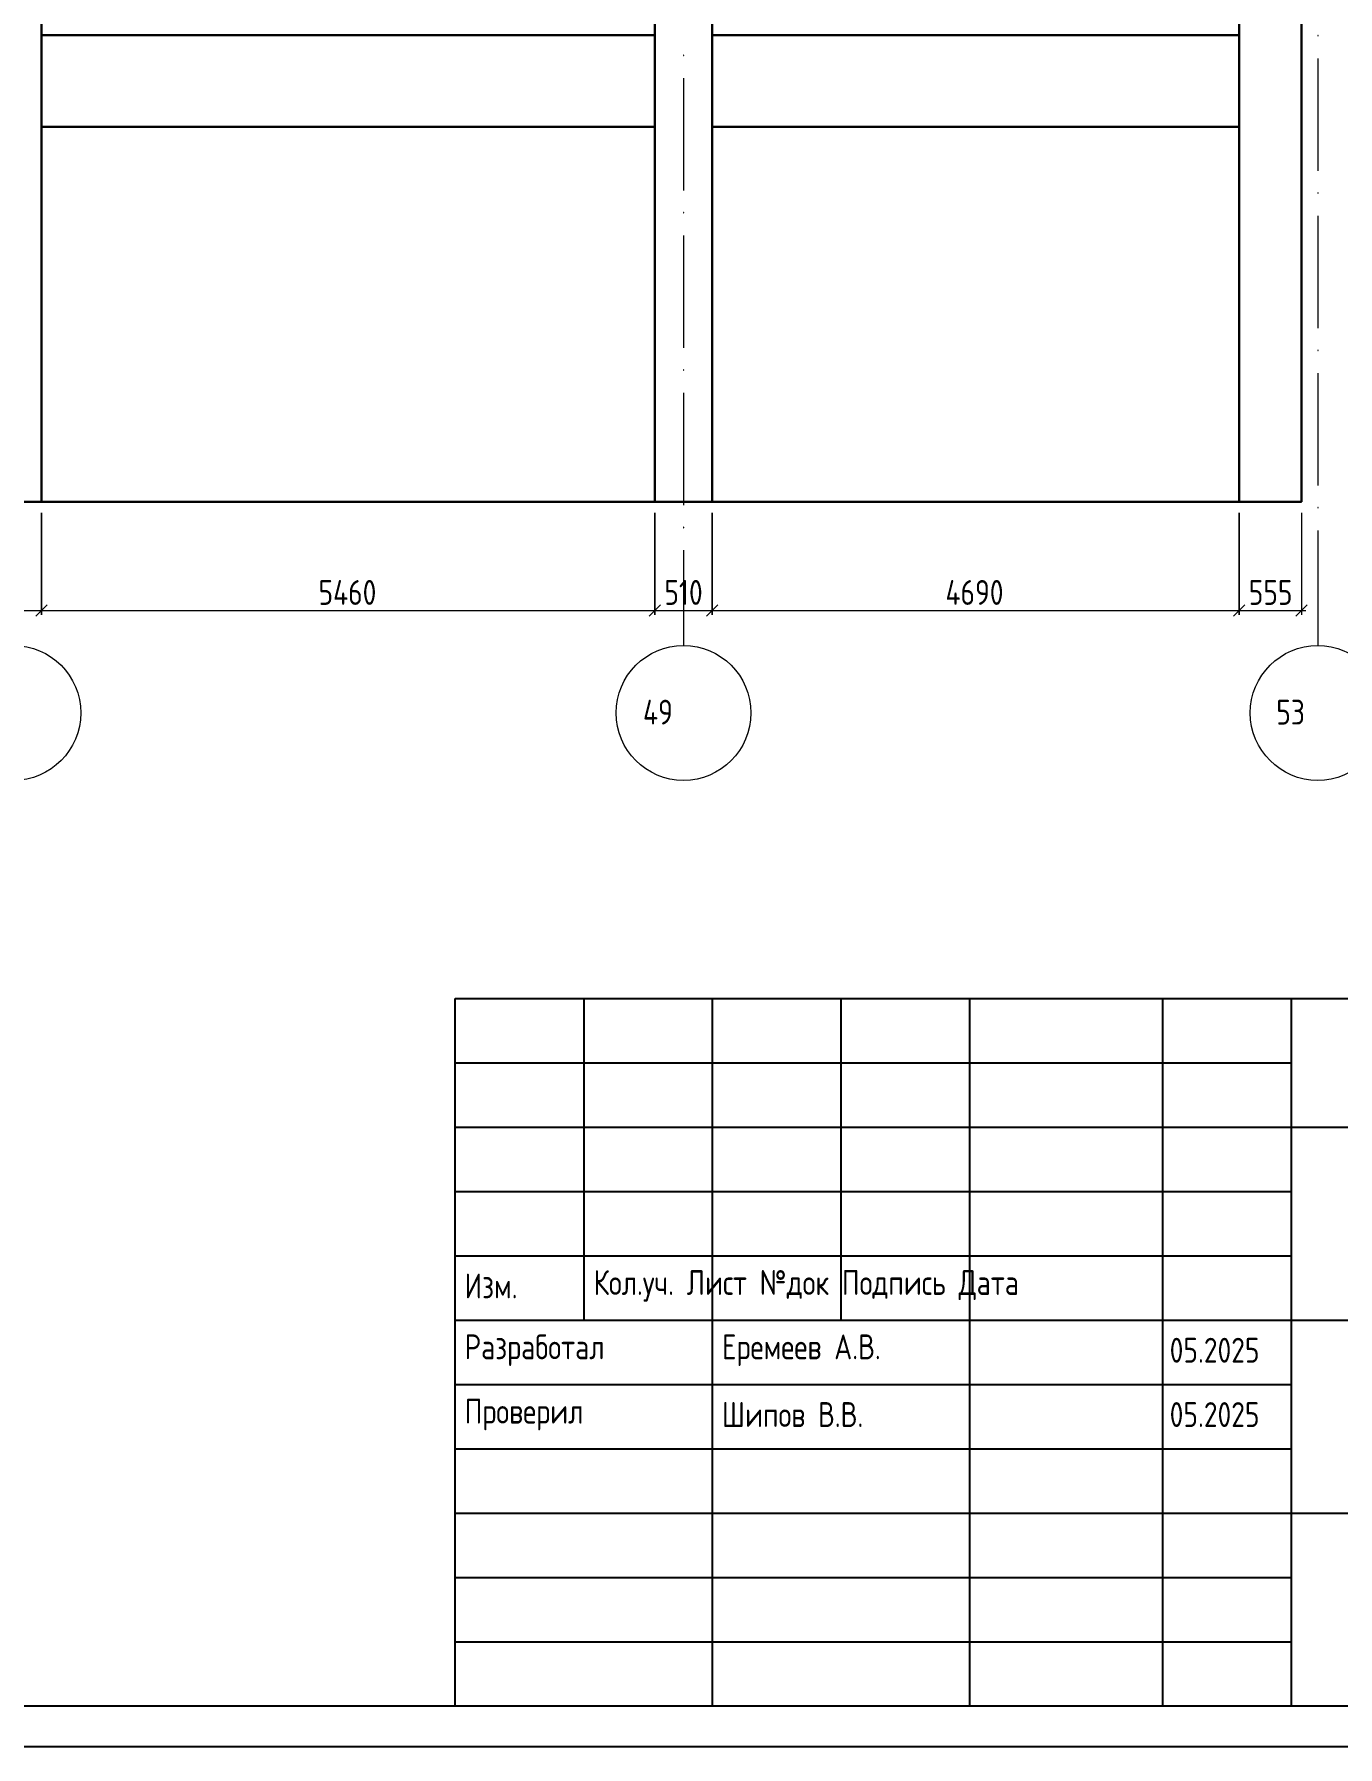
# Model space of a CAD drawing. Header units: millimetres. Extents: x 0 to 23.3, y 0 to 16.5.
# Drawn here: x 9.62 to 15.91, y 0.03 to 8.3 of the extents above; entities that cross this region are included whole.
import ezdxf

# ---------------------------------------------------------------- set-up
doc = ezdxf.new("R2010")
doc.units = ezdxf.units.MM
doc.layers.add('PDF _Геометрия', color=7, linetype='Continuous')
doc.layers.add('PDF _Текст', color=7, linetype='Continuous')
doc.styles.get("Standard").update_dxf_attribs({"font": 'ГОСТ тип А.ttf'})

msp = doc.modelspace()

# ---------------------------------------------------------------- linework, layer by layer
at = {"layer": 'PDF _Геометрия', "lineweight": 25}
for points in [[(0.0435, 16.5036), (23.3398, 16.5036), (23.3398, 0.0315), (0.0435, 0.0315)], [(0.8279, 16.3075), (23.1437, 16.3075), (23.1437, 0.2276), (0.8279, 0.2276)], [(11.652, 3.6441), (23.1437, 3.6441), (23.1437, 0.2276), (11.652, 0.2276)]]:
    msp.add_lwpolyline(points, close=True, dxfattribs=at)
at = {"layer": 'PDF _Геометрия', "lineweight": 30}
for points in [[(15.7394, 12.7977), (2.7169, 12.7977), (2.7169, 6.0422), (15.7394, 6.0422)], [(15.4383, 12.7977), (15.4383, 6.0422)], [(9.6541, 12.1872), (9.6541, 6.0422)], [(12.6167, 12.1872), (12.6167, 6.0422)], [(12.8935, 12.1872), (12.8935, 6.0422)], [(9.6541, 7.8518), (12.6167, 7.8518), (12.6167, 8.2941), (9.6541, 8.2941)], [(12.8935, 7.8518), (15.4383, 7.8518), (15.4383, 8.2941), (12.8935, 8.2941)]]:
    msp.add_lwpolyline(points, close=True, dxfattribs=at)
at = {"layer": 'PDF _Геометрия', "color": 252, "lineweight": 5, "true_color": 0x989898}
for points in [[(15.8181, 8.2913), (15.8201, 8.2913), (15.8201, 8.2933), (15.8181, 8.2933)], [(12.7551, 8.1961), (12.7571, 8.1961), (12.7571, 8.1981), (12.7551, 8.1981)], [(15.8181, 7.5316), (15.8201, 7.5316), (15.8201, 7.5336), (15.8181, 7.5336)], [(12.7551, 7.4364), (12.7571, 7.4364), (12.7571, 7.4384), (12.7551, 7.4384)], [(15.8181, 6.772), (15.8201, 6.772), (15.8201, 6.774), (15.8181, 6.774)], [(12.7551, 6.6768), (12.7571, 6.6768), (12.7571, 6.6788), (12.7551, 6.6788)], [(15.8181, 6.0123), (15.8201, 6.0123), (15.8201, 6.0143), (15.8181, 6.0143)], [(12.7551, 5.9171), (12.7571, 5.9171), (12.7571, 5.9191), (12.7551, 5.9191)]]:
    msp.add_lwpolyline(points, close=True, dxfattribs=at)
at = {"layer": 'PDF _Геометрия', "color": 252, "lineweight": 9, "true_color": 0x989898}
for points in [[(15.8181, 8.1828), (15.8181, 7.6402)], [(12.7551, 8.0875), (12.7551, 7.5449)], [(15.8181, 7.4231), (15.8181, 6.8805)], [(12.7551, 7.3279), (12.7551, 6.7853)], [(15.8181, 6.6635), (15.8181, 6.1209)], [(12.7551, 6.5683), (12.7551, 6.0256)], [(15.8181, 5.9038), (15.8181, 5.3483)], [(12.7551, 5.8086), (12.7551, 5.3483)]]:
    msp.add_lwpolyline(points, dxfattribs=at)
at = {"layer": 'PDF _Геометрия', "lineweight": 13}
for points in [[(9.6541, 5.4958), (9.6541, 5.988)], [(12.6167, 5.4958), (12.6167, 5.988)], [(12.8935, 5.4958), (12.8935, 5.988)], [(15.4383, 5.4958), (15.4383, 5.988)], [(9.627, 5.4904), (9.6813, 5.5447)], [(12.5896, 5.4904), (12.6439, 5.5447)], [(12.8663, 5.4904), (12.9206, 5.5447)], [(15.4112, 5.4904), (15.4654, 5.5447)]]:
    msp.add_lwpolyline(points, close=True, dxfattribs=at)
for points in [[(15.7394, 5.988), (15.7394, 5.4958)], [(15.7123, 5.4904), (15.7666, 5.5447)], [(9.3611, 5.5175), (9.6758, 5.5175)], [(9.6324, 5.5175), (12.6384, 5.5175)], [(12.595, 5.5175), (12.9152, 5.5175)], [(12.8718, 5.5175), (15.46, 5.5175)], [(15.4166, 5.5175), (15.7611, 5.5175)]]:
    msp.add_lwpolyline(points, dxfattribs=at)
at = {"layer": 'PDF _Геометрия', "lineweight": 25}
for points in [[(12.2731, 3.6441), (12.2731, 2.0911)], [(12.8943, 3.6441), (12.8943, 0.2276)], [(13.5155, 3.6441), (13.5155, 2.0911)], [(14.1366, 3.6441), (14.1366, 0.2276)], [(15.0684, 3.6441), (15.0684, 0.2276)], [(15.6896, 3.6441), (15.6896, 0.2276)], [(11.652, 3.3335), (15.6896, 3.3335)], [(11.652, 3.0229), (23.1437, 3.0229)], [(11.652, 2.7123), (15.6896, 2.7123)], [(11.652, 2.4017), (15.6896, 2.4017)], [(11.652, 2.0911), (23.1437, 2.0911)], [(11.652, 1.7805), (15.6896, 1.7805)], [(11.652, 1.4699), (15.6896, 1.4699)], [(11.652, 1.1594), (23.1437, 1.1594)], [(11.652, 0.8488), (15.6896, 0.8488)], [(11.652, 0.5382), (15.6896, 0.5382)]]:
    msp.add_lwpolyline(points, dxfattribs=at)
at = {"layer": 'PDF _Геометрия', "color": 253, "lineweight": 20, "true_color": 0xaaaaaa}
for centre in [(9.5185, 5.0227), (12.7551, 5.0227), (15.8181, 5.0227)]:
    msp.add_circle(centre, 0.3256, dxfattribs=at)

# ---------------------------------------------------------------- texts
at = {"layer": 'PDF _Текст', "char_height": 0.12, "attachment_point": 4}
for s, insert in [('5460', (10.9925, 5.6044)), ('510', (12.6628, 5.6044)), ('4690', (14.0204, 5.6044)), ('555', (15.4851, 5.6044)), ('Изм.', (11.698, 2.2565)), ('Кол.уч. Лист №док Подпись Дата', (12.3209, 2.2565)), ('Разработал', (11.698, 1.9459)), ('Еремеев А.В.', (12.9404, 1.9459)), ('05.2025', (15.1032, 1.9459)), ('Проверил', (11.698, 1.6353)), ('Шипов В.В.', (12.9404, 1.6353)), ('05.2025', (15.1032, 1.6353))]:
    msp.add_mtext(s, dxfattribs=dict(at, insert=insert))
at = {"layer": 'PDF _Текст', "color": 253, "true_color": 0xaaaaaa, "char_height": 0.12, "attachment_point": 4}
for s, insert in [('49', (12.5596, 5.0265)), ('53', (15.618, 5.0265))]:
    msp.add_mtext(s, dxfattribs=dict(at, insert=insert))

doc.saveas('drawing.dxf')
